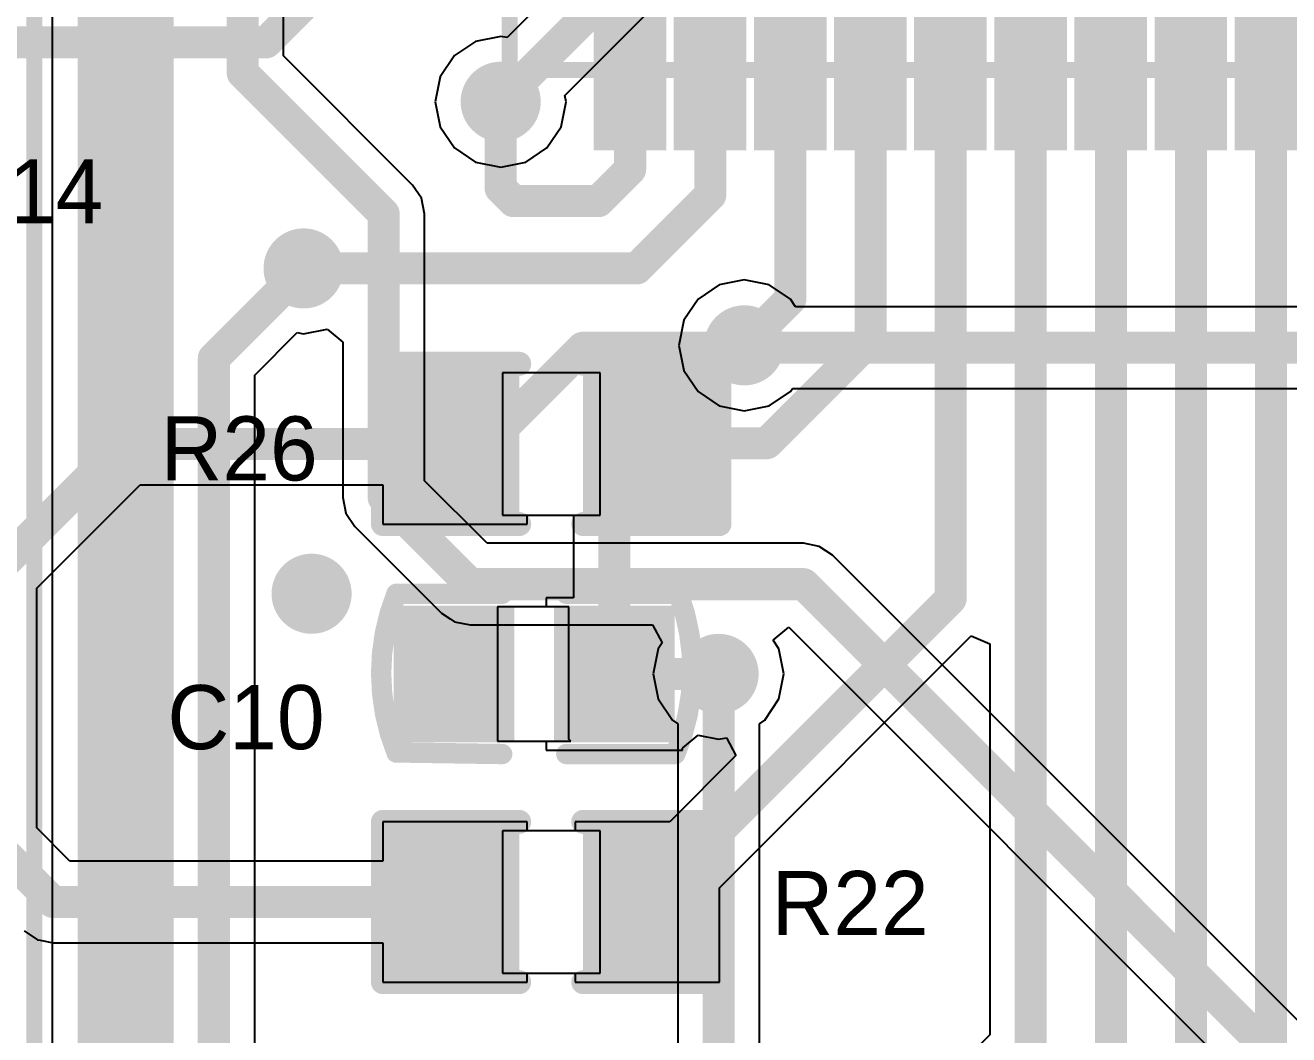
# Model space of a CAD drawing. Extents: x 10.58 to 11.54, y 9.91 to 15.27.
# Drawn here: x 10.8636 to 11.174, y 12.8068 to 13.0547 of the extents above; entities that cross this region are included whole.
import ezdxf

# ---------------------------------------------------------------- set-up
doc = ezdxf.new("R2010")
doc.units = 0
doc.layers.get('0').update_dxf_attribs({"linetype": 'CONTINUOUS'})
for name, color, linetype in [('BOTTOMLAYER', 5, 'CONTINUOUS'), ('MULTILAYER', 9, 'CONTINUOUS'), ('TOPLAYER', 1, 'CONTINUOUS'), ('TOPOVERLAY', 2, 'CONTINUOUS'), ('TOPPASTE', 8, 'CONTINUOUS'), ('TOPSOLDER', 216, 'CONTINUOUS'), ('VIAHOLELAYER', 16, 'CONTINUOUS')]:
    doc.layers.add(name, color=color, linetype=linetype)

# ---------------------------------------------------------------- blocks, each defined once
blk = doc.blocks.new('QFN48_7_7_25')
at = {"layer": 'TOPLAYER'}
for points in [[(0.124016, 0.457677), (0.124016, 0.46752), (0.09252, 0.457677), (0.09252, 0.46752)], [(0.124016, 0.437992), (0.124016, 0.447835), (0.09252, 0.437992), (0.09252, 0.447835)], [(0.124016, 0.418307), (0.124016, 0.42815), (0.09252, 0.418307), (0.09252, 0.42815)], [(0.124016, 0.398622), (0.124016, 0.408465), (0.09252, 0.398622), (0.09252, 0.408465)], [(0.124016, 0.378937), (0.124016, 0.38878), (0.09252, 0.378937), (0.09252, 0.38878)], [(0.124016, 0.359252), (0.124016, 0.369094), (0.09252, 0.359252), (0.09252, 0.369094)], [(0.124016, 0.339567), (0.124016, 0.349409), (0.09252, 0.339567), (0.09252, 0.349409)], [(0.124016, 0.319882), (0.124016, 0.329724), (0.09252, 0.319882), (0.09252, 0.329724)], [(0.124016, 0.300197), (0.124016, 0.310039), (0.09252, 0.300197), (0.09252, 0.310039)]]:
    blk.add_solid(points, dxfattribs=at)
at = {"layer": 'TOPOVERLAY', "const_width": 0.003937}
for points in [[(0.108268, 0.275591), (0.108268, 0.551181)], [(0.108268, 0.275591), (-0.167323, 0.275591)]]:
    blk.add_lwpolyline(points, dxfattribs=at)
at = {"layer": 'TOPOVERLAY', "const_width": 0.001969}
blk.add_lwpolyline([(0.107284, 0.275591, 1), (0.109252, 0.275591, 1)], format="xyb", close=True, dxfattribs=at)
blk.add_lwpolyline([(0.107284, 0.275591, 1), (0.109252, 0.275591, 1)], format="xyb", close=True, dxfattribs=at)
at = {"layer": 'TOPPASTE'}
for points in [[(0.124016, 0.457677), (0.124016, 0.46752), (0.09252, 0.457677), (0.09252, 0.46752)], [(0.124016, 0.437992), (0.124016, 0.447835), (0.09252, 0.437992), (0.09252, 0.447835)], [(0.124016, 0.418307), (0.124016, 0.42815), (0.09252, 0.418307), (0.09252, 0.42815)], [(0.124016, 0.398622), (0.124016, 0.408465), (0.09252, 0.398622), (0.09252, 0.408465)], [(0.124016, 0.378937), (0.124016, 0.38878), (0.09252, 0.378937), (0.09252, 0.38878)], [(0.124016, 0.359252), (0.124016, 0.369094), (0.09252, 0.359252), (0.09252, 0.369094)], [(0.124016, 0.339567), (0.124016, 0.349409), (0.09252, 0.339567), (0.09252, 0.349409)], [(0.124016, 0.319882), (0.124016, 0.329724), (0.09252, 0.319882), (0.09252, 0.329724)], [(0.124016, 0.300197), (0.124016, 0.310039), (0.09252, 0.300197), (0.09252, 0.310039)]]:
    blk.add_solid(points, dxfattribs=at)
at = {"layer": 'TOPSOLDER'}
for points in [[(0.128016, 0.453677), (0.128016, 0.47152), (0.08852, 0.453677), (0.08852, 0.47152)], [(0.128016, 0.433992), (0.128016, 0.451835), (0.08852, 0.433992), (0.08852, 0.451835)], [(0.128016, 0.414307), (0.128016, 0.43215), (0.08852, 0.414307), (0.08852, 0.43215)], [(0.128016, 0.394622), (0.128016, 0.412465), (0.08852, 0.394622), (0.08852, 0.412465)], [(0.128016, 0.374937), (0.128016, 0.39278), (0.08852, 0.374937), (0.08852, 0.39278)], [(0.128016, 0.355252), (0.128016, 0.373094), (0.08852, 0.355252), (0.08852, 0.373094)], [(0.128016, 0.335567), (0.128016, 0.353409), (0.08852, 0.335567), (0.08852, 0.353409)], [(0.128016, 0.315882), (0.128016, 0.333724), (0.08852, 0.315882), (0.08852, 0.333724)], [(0.128016, 0.296197), (0.128016, 0.314039), (0.08852, 0.296197), (0.08852, 0.314039)]]:
    blk.add_solid(points, dxfattribs=at)
blk = doc.blocks.new('R_0402_33')
at = {"layer": 'TOPLAYER'}
for p, q in [((0.017, 0.0175), (-0.007, 0.0175)), ((-0.007, 0.0175), (-0.007, -0.0175)), ((0.017, -0.0175), (0.017, 0.0175)), ((-0.007, -0.0175), (0.017, -0.0175))]:
    blk.add_line(p, q, dxfattribs=at)
for points in [[(-0.006811, -0.01378), (-0.006811, 0.01378), (-0.030433, -0.01378), (-0.030433, 0.01378)], [(0.040433, -0.01378), (0.040433, 0.01378), (0.016811, -0.01378), (0.016811, 0.01378)]]:
    blk.add_solid(points, dxfattribs=at)
at = {"layer": 'TOPOVERLAY', "const_width": 0.005906}
for points in [[(-0.002874, 0.019685), (-0.036339, 0.019685)], [(-0.036339, 0.019685), (-0.036339, -0.019685)], [(0.046339, 0.019685), (0.012874, 0.019685)], [(0.046339, 0.019685), (0.046339, -0.019685)], [(-0.002874, -0.019685), (-0.036339, -0.019685)], [(0.046339, -0.019685), (0.012874, -0.019685)]]:
    blk.add_lwpolyline(points, dxfattribs=at)
at = {"layer": 'TOPOVERLAY', "const_width": 0.002953}
for points in [[(-0.037815, 0.019685, 1), (-0.034862, 0.019685, 1)], [(-0.037815, 0.019685, 1), (-0.034862, 0.019685, 1)], [(-0.00435, 0.019685, 1), (-0.001398, 0.019685, 1)], [(0.011398, 0.019685, 1), (0.01435, 0.019685, 1)], [(0.044862, 0.019685, 1), (0.047815, 0.019685, 1)], [(0.044862, 0.019685, 1), (0.047815, 0.019685, 1)], [(-0.037815, -0.019685, 1), (-0.034862, -0.019685, 1)], [(-0.037815, -0.019685, 1), (-0.034862, -0.019685, 1)], [(-0.00435, -0.019685, 1), (-0.001398, -0.019685, 1)], [(0.011398, -0.019685, 1), (0.01435, -0.019685, 1)], [(0.044862, -0.019685, 1), (0.047815, -0.019685, 1)], [(0.044862, -0.019685, 1), (0.047815, -0.019685, 1)]]:
    blk.add_lwpolyline(points, format="xyb", close=True, dxfattribs=at)
at = {"layer": 'TOPPASTE'}
for points in [[(-0.006811, -0.01378), (-0.006811, 0.01378), (-0.030433, -0.01378), (-0.030433, 0.01378)], [(0.040433, -0.01378), (0.040433, 0.01378), (0.016811, -0.01378), (0.016811, 0.01378)]]:
    blk.add_solid(points, dxfattribs=at)
at = {"layer": 'TOPSOLDER'}
for points in [[(-0.002811, -0.01778), (-0.002811, 0.01778), (-0.034433, -0.01778), (-0.034433, 0.01778)], [(0.044433, -0.01778), (0.044433, 0.01778), (0.012811, -0.01778), (0.012811, 0.01778)]]:
    blk.add_solid(points, dxfattribs=at)
blk = doc.blocks.new('R_0402_37')
at = {"layer": 'TOPLAYER'}
for p, q in [((0.017, 0.0175), (-0.007, 0.0175)), ((-0.007, 0.0175), (-0.007, -0.0175)), ((0.017, -0.0175), (0.017, 0.0175)), ((-0.007, -0.0175), (0.017, -0.0175))]:
    blk.add_line(p, q, dxfattribs=at)
for points in [[(-0.006811, -0.01378), (-0.006811, 0.01378), (-0.030433, -0.01378), (-0.030433, 0.01378)], [(0.040433, -0.01378), (0.040433, 0.01378), (0.016811, -0.01378), (0.016811, 0.01378)]]:
    blk.add_solid(points, dxfattribs=at)
at = {"layer": 'TOPOVERLAY', "const_width": 0.005906}
for points in [[(-0.002874, 0.019685), (-0.036339, 0.019685)], [(-0.036339, 0.019685), (-0.036339, -0.019685)], [(0.046339, 0.019685), (0.012874, 0.019685)], [(0.046339, 0.019685), (0.046339, -0.019685)], [(-0.002874, -0.019685), (-0.036339, -0.019685)], [(0.046339, -0.019685), (0.012874, -0.019685)]]:
    blk.add_lwpolyline(points, dxfattribs=at)
at = {"layer": 'TOPOVERLAY', "const_width": 0.002953}
for points in [[(-0.037815, 0.019685, 1), (-0.034862, 0.019685, 1)], [(-0.037815, 0.019685, 1), (-0.034862, 0.019685, 1)], [(-0.00435, 0.019685, 1), (-0.001398, 0.019685, 1)], [(0.011398, 0.019685, 1), (0.01435, 0.019685, 1)], [(0.044862, 0.019685, 1), (0.047815, 0.019685, 1)], [(0.044862, 0.019685, 1), (0.047815, 0.019685, 1)], [(-0.037815, -0.019685, 1), (-0.034862, -0.019685, 1)], [(-0.037815, -0.019685, 1), (-0.034862, -0.019685, 1)], [(-0.00435, -0.019685, 1), (-0.001398, -0.019685, 1)], [(0.011398, -0.019685, 1), (0.01435, -0.019685, 1)], [(0.044862, -0.019685, 1), (0.047815, -0.019685, 1)], [(0.044862, -0.019685, 1), (0.047815, -0.019685, 1)]]:
    blk.add_lwpolyline(points, format="xyb", close=True, dxfattribs=at)
at = {"layer": 'TOPPASTE'}
for points in [[(-0.006811, -0.01378), (-0.006811, 0.01378), (-0.030433, -0.01378), (-0.030433, 0.01378)], [(0.040433, -0.01378), (0.040433, 0.01378), (0.016811, -0.01378), (0.016811, 0.01378)]]:
    blk.add_solid(points, dxfattribs=at)
at = {"layer": 'TOPSOLDER'}
for points in [[(-0.002811, -0.01778), (-0.002811, 0.01778), (-0.034433, -0.01778), (-0.034433, 0.01778)], [(0.044433, -0.01778), (0.044433, 0.01778), (0.012811, -0.01778), (0.012811, 0.01778)]]:
    blk.add_solid(points, dxfattribs=at)
blk = doc.blocks.new('C_0402_63')
at = {"layer": 'TOPLAYER'}
for p, q in [((0.008518, 0.0165), (-0.008982, 0.0165)), ((-0.008982, 0.0165), (-0.008982, -0.0165)), ((0.008518, -0.016), (0.008518, 0.0165)), ((-0.008982, -0.0165), (0.009018, -0.0165)), ((0.009018, -0.0165), (0.008518, -0.016))]:
    blk.add_line(p, q, dxfattribs=at)
for points in [[(-0.00884, -0.012795), (-0.00884, 0.012795), (-0.030494, -0.012795), (-0.030494, 0.012795)], [(0.03053, -0.012795), (0.03053, 0.012795), (0.008876, -0.012795), (0.008876, 0.012795)]]:
    blk.add_solid(points, dxfattribs=at)
at = {"layer": 'TOPOVERLAY', "const_width": 0.005}
for points in [[(-0.03382, -0.019341, -0.193022), (-0.033854, 0.01965)], [(0.035464, 0.019716, -0.191665), (0.034708, -0.019637)]]:
    blk.add_lwpolyline(points, format="xyb", dxfattribs=at)
at = {"layer": 'TOPOVERLAY', "const_width": 0.0025}
for points in [[(-0.035104, 0.01965, 1), (-0.032604, 0.01965, 1)], [(-0.03509, 0.019685, 1), (-0.03259, 0.019685, 1)], [(-0.009106, 0.019685, 1), (-0.006606, 0.019685, 1)], [(0.006642, 0.019685, 1), (0.009142, 0.019685, 1)], [(0.034214, 0.019716, 1), (0.036714, 0.019716, 1)], [(0.034225, 0.019685, 1), (0.036726, 0.019685, 1)], [(-0.03509, -0.019291, 1), (-0.03259, -0.019291, 1)], [(-0.03507, -0.019341, 1), (-0.03257, -0.019341, 1)], [(-0.009106, -0.019685, 1), (-0.006606, -0.019685, 1)], [(0.006642, -0.019685, 1), (0.009142, -0.019685, 1)], [(0.033438, -0.019685, 1), (0.035938, -0.019685, 1)], [(0.033458, -0.019637, 1), (0.035958, -0.019637, 1)]]:
    blk.add_lwpolyline(points, format="xyb", close=True, dxfattribs=at)
at = {"layer": 'TOPOVERLAY', "const_width": 0.005}
for points in [[(-0.03384, 0.019685), (-0.007856, 0.019685)], [(0.007892, 0.019685), (0.035476, 0.019685)], [(-0.03384, -0.019291), (-0.007856, -0.019685)], [(0.007892, -0.019685), (0.034688, -0.019685)]]:
    blk.add_lwpolyline(points, dxfattribs=at)
at = {"layer": 'TOPPASTE'}
for points in [[(-0.00884, -0.012795), (-0.00884, 0.012795), (-0.030494, -0.012795), (-0.030494, 0.012795)], [(0.03053, -0.012795), (0.03053, 0.012795), (0.008876, -0.012795), (0.008876, 0.012795)]]:
    blk.add_solid(points, dxfattribs=at)
at = {"layer": 'TOPSOLDER'}
for points in [[(-0.00484, -0.016795), (-0.00484, 0.016795), (-0.034494, -0.016795), (-0.034494, 0.016795)], [(0.03453, -0.016795), (0.03453, 0.016795), (0.004876, -0.016795), (0.004876, 0.016795)]]:
    blk.add_solid(points, dxfattribs=at)

msp = doc.modelspace()

# ---------------------------------------------------------------- linework, layer by layer
at = {"layer": 'BOTTOMLAYER'}
for p, q in [((10.870216, 13.195888), (10.870216, 12.188715)), ((10.927055, 13.047202), (10.927055, 13.107189)), ((11.027457, 13.097202), (10.981961, 13.051706)), ((10.996153, 13.037514), (11.044589, 13.08595)), ((10.974261, 13.050793), (10.969052, 13.047313)), ((10.980406, 13.052015), (10.974261, 13.050793)), ((10.981961, 13.051706), (10.980406, 13.052015)), ((10.969052, 13.047313), (10.965572, 13.042103)), ((10.958762, 13.015496), (10.927055, 13.047202)), ((10.965572, 13.042103), (10.96435, 13.035959)), ((10.96435, 13.035959), (10.965572, 13.029814)), ((10.99524, 13.029814), (10.996462, 13.035959)), ((10.996462, 13.035959), (10.996153, 13.037514)), ((10.965572, 13.029814), (10.969052, 13.024605)), ((10.99176, 13.024605), (10.99524, 13.029814)), ((10.969052, 13.024605), (10.974261, 13.021125)), ((10.986551, 13.021125), (10.99176, 13.024605)), ((10.974261, 13.021125), (10.980406, 13.019902)), ((10.980406, 13.019902), (10.986551, 13.021125)), ((10.960937, 13.01224), (10.958762, 13.015496)), ((10.961701, 13.0084), (10.960937, 13.01224)), ((10.961701, 12.942872), (10.961701, 13.0084)), ((11.040248, 12.992177), (11.034103, 12.990955)), ((11.046392, 12.990955), (11.040248, 12.992177)), ((11.034103, 12.990955), (11.028894, 12.987474)), ((11.051602, 12.987474), (11.046392, 12.990955)), ((11.028894, 12.987474), (11.025414, 12.982265)), ((11.052882, 12.985558), (11.051602, 12.987474)), ((11.182204, 12.985558), (11.052882, 12.985558)), ((11.025414, 12.982265), (11.024191, 12.976121)), ((10.919969, 12.96881), (10.930426, 12.979267)), ((10.930426, 12.979267), (10.931981, 12.978957)), ((10.931981, 12.978957), (10.937765, 12.980108)), ((10.937765, 12.980108), (10.941631, 12.976936)), ((10.941631, 12.976936), (10.941631, 12.938715)), ((11.024191, 12.976121), (11.025414, 12.969976)), ((11.025414, 12.969976), (11.028894, 12.964767)), ((10.919969, 12.20184), (10.919969, 12.96881)), ((11.028894, 12.964767), (11.034103, 12.961286)), ((11.046392, 12.961286), (11.051602, 12.964767)), ((11.051602, 12.964767), (11.052083, 12.965487)), ((11.052083, 12.965487), (11.18636, 12.965487)), ((11.034103, 12.961286), (11.040248, 12.960064)), ((11.040248, 12.960064), (11.046392, 12.961286)), ((10.977082, 12.92749), (10.961701, 12.942872)), ((10.941631, 12.938715), (10.94163, 12.938715)), ((10.94163, 12.938715), (10.941631, 12.938715)), ((10.941631, 12.938715), (10.942394, 12.934874)), ((10.942394, 12.934874), (10.94457, 12.931619)), ((10.94457, 12.931619), (10.96583, 12.910359)), ((11.054816, 12.92749), (10.977082, 12.92749)), ((11.058656, 12.926726), (11.054816, 12.92749)), ((11.061912, 12.924551), (11.058656, 12.926726)), ((11.220178, 12.766284), (11.061912, 12.924551)), ((10.96583, 12.910359), (10.968005, 12.908905)), ((10.968005, 12.908905), (10.969085, 12.908183)), ((10.969085, 12.908183), (10.972926, 12.90742)), ((10.972926, 12.90742), (11.017732, 12.90742)), ((11.017732, 12.90742), (11.020089, 12.90301)), ((11.047363, 12.903678), (11.051228, 12.90685)), ((11.051228, 12.90685), (11.203047, 12.755031)), ((11.019115, 12.901552), (11.017893, 12.895408)), ((11.020089, 12.90301), (11.019115, 12.901552)), ((11.048784, 12.901552), (11.047363, 12.903678)), ((11.050006, 12.895408), (11.048784, 12.901552)), ((11.017893, 12.895408), (11.019115, 12.889263)), ((11.048784, 12.889263), (11.050006, 12.895408)), ((11.019115, 12.889263), (11.022596, 12.884054)), ((11.045303, 12.884054), (11.048784, 12.889263)), ((11.022596, 12.884054), (11.023914, 12.883173)), ((11.023914, 12.883173), (11.023914, 12.49462)), ((11.043985, 12.883173), (11.045303, 12.884054)), ((11.043985, 12.498777), (11.043985, 12.883173))]:
    msp.add_line(p, q, dxfattribs=at)
for points, const_width in [([(10.88828, 12.188715), (10.88828, 14.335959)], 0.023622), ([(10.91702, 13.043045), (10.91702, 13.119423)], 0.007874), ([(10.980406, 13.035959), (11.037493, 13.093046)], 0.007874), ([(10.91702, 13.043045), (10.951666, 13.0084)], 0.007874), ([(10.951666, 12.938715), (10.951666, 13.0084)], 0.007874), ([(10.909934, 12.972967), (10.931981, 12.995014)], 0.007874), ([(11.040248, 12.976121), (11.040846, 12.975523)], 0.007874), ([(11.040846, 12.975523), (11.18636, 12.975523)], 0.007874), ([(10.909934, 12.197684), (10.909934, 12.972967)], 0.007874), ([(10.951666, 12.938715), (10.972926, 12.917455)], 0.007874), ([(10.972926, 12.917455), (11.054816, 12.917455)], 0.007874), ([(11.054816, 12.917455), (11.213082, 12.759188)], 0.007874), ([(11.033949, 12.49462), (11.033949, 12.895408)], 0.007874)]:
    msp.add_lwpolyline(points, dxfattribs=dict(at, const_width=const_width))
for points, const_width in [([(10.915052, 13.043045, 1), (10.918989, 13.043045, 1)], 0.003937), ([(10.915052, 13.043045, 1), (10.918989, 13.043045, 1)], 0.003937), ([(10.975485, 13.035959, 1), (10.985327, 13.035959, 1)], 0.009843), ([(10.978438, 13.035959, 1), (10.982375, 13.035959, 1)], 0.003937), ([(10.949697, 13.0084, 1), (10.953634, 13.0084, 1)], 0.003937), ([(10.949697, 13.0084, 1), (10.953634, 13.0084, 1)], 0.003937), ([(10.92706, 12.995014, 1), (10.936902, 12.995014, 1)], 0.009843), ([(10.930012, 12.995014, 1), (10.933949, 12.995014, 1)], 0.003937), ([(11.035327, 12.976121, 1), (11.045169, 12.976121, 1)], 0.009843), ([(11.038279, 12.976121, 1), (11.042216, 12.976121, 1)], 0.003937), ([(11.038877, 12.975523, 1), (11.042814, 12.975523, 1)], 0.003937), ([(11.038877, 12.975523, 1), (11.042814, 12.975523, 1)], 0.003937), ([(10.907965, 12.972967, 1), (10.911902, 12.972967, 1)], 0.003937), ([(10.907965, 12.972967, 1), (10.911902, 12.972967, 1)], 0.003937), ([(10.949697, 12.938715, 1), (10.953634, 12.938715, 1)], 0.003937), ([(10.949697, 12.938715, 1), (10.953634, 12.938715, 1)], 0.003937), ([(10.929028, 12.915093, 1), (10.938871, 12.915093, 1)], 0.009843), ([(10.970957, 12.917455, 1), (10.974894, 12.917455, 1)], 0.003937), ([(10.970957, 12.917455, 1), (10.974894, 12.917455, 1)], 0.003937), ([(11.052847, 12.917455, 1), (11.056784, 12.917455, 1)], 0.003937), ([(11.052847, 12.917455, 1), (11.056784, 12.917455, 1)], 0.003937), ([(11.029028, 12.895408, 1), (11.038871, 12.895408, 1)], 0.009843), ([(11.031981, 12.895408, 1), (11.035918, 12.895408, 1)], 0.003937)]:
    msp.add_lwpolyline(points, format="xyb", close=True, dxfattribs=dict(at, const_width=const_width))
at = {"layer": 'MULTILAYER', "const_width": 0.009843}
for points in [[(10.975485, 13.035959, 1), (10.985327, 13.035959, 1)], [(10.92706, 12.995014, 1), (10.936902, 12.995014, 1)], [(11.035327, 12.976121, 1), (11.045169, 12.976121, 1)], [(10.929028, 12.915093, 1), (10.938871, 12.915093, 1)], [(11.029028, 12.895408, 1), (11.038871, 12.895408, 1)]]:
    msp.add_lwpolyline(points, format="xyb", close=True, dxfattribs=at)
at = {"layer": 'TOPLAYER'}
for p, q in [((10.866426, 12.916448), (10.891843, 12.941865)), ((10.891843, 12.941865), (10.951487, 12.941865)), ((10.951487, 12.941865), (10.951487, 12.932216)), ((10.98692, 12.932216), (10.98692, 12.934401)), ((10.98692, 12.934401), (10.998302, 12.934401)), ((10.998302, 12.934401), (10.998302, 12.914101)), ((10.951487, 12.932216), (10.98692, 12.932216)), ((10.866426, 12.85756), (10.866426, 12.916448)), ((10.998302, 12.914101), (10.991606, 12.914101)), ((10.991606, 12.914101), (10.991606, 12.911901)), ((10.991606, 12.911901), (10.979653, 12.911901)), ((10.979653, 12.911901), (10.979653, 12.878901)), ((11.034164, 12.84289), (11.095994, 12.90472)), ((11.095994, 12.90472), (11.100613, 12.902807)), ((11.100613, 12.902807), (11.100613, 12.806774)), ((11.02507, 12.877177), (11.028935, 12.880349)), ((11.028935, 12.880349), (11.033949, 12.879351)), ((11.033949, 12.879351), (11.035853, 12.87973)), ((11.035853, 12.87973), (11.03821, 12.87532)), ((10.979653, 12.878901), (10.991606, 12.878901)), ((10.991606, 12.878901), (10.991606, 12.8767)), ((10.991606, 12.8767), (11.02507, 12.8767)), ((11.02507, 12.8767), (11.02507, 12.877177)), ((11.03821, 12.87532), (11.021941, 12.859051)), ((10.98692, 12.859051), (10.951487, 12.859051)), ((10.951487, 12.859051), (10.951487, 12.849401)), ((10.98692, 12.856866), (10.98692, 12.859051)), ((11.021941, 12.859051), (10.998731, 12.859051)), ((10.998731, 12.859051), (10.998731, 12.856866)), ((10.874584, 12.849401), (10.866426, 12.85756)), ((10.998731, 12.856866), (10.98692, 12.856866)), ((10.951487, 12.849401), (10.874584, 12.849401)), ((11.034164, 12.819681), (11.034164, 12.84289)), ((10.863331, 12.83227), (10.866587, 12.830095)), ((10.866587, 12.830095), (10.867224, 12.829968)), ((10.867224, 12.829968), (10.870427, 12.829331)), ((10.870427, 12.829331), (10.951487, 12.829331)), ((10.951487, 12.829331), (10.951487, 12.819681)), ((10.98692, 12.819681), (10.98692, 12.821866)), ((10.98692, 12.821866), (10.998731, 12.821866)), ((10.998731, 12.821866), (10.998731, 12.819681)), ((10.951487, 12.819681), (10.98692, 12.819681)), ((10.998731, 12.819681), (11.034164, 12.819681)), ((11.100613, 12.806774), (10.993783, 12.699943))]:
    msp.add_line(p, q, dxfattribs=at)
at = {"layer": 'TOPLAYER', "const_width": 0.007874}
for points in [[(10.922728, 13.050526), (10.94544, 13.073238)], [(10.854926, 13.050526), (10.922728, 13.050526)], [(11.012223, 13.019351), (11.012223, 13.04371)], [(11.031908, 13.013052), (11.031908, 13.04371)], [(11.051593, 12.987461), (11.051593, 13.04371)], [(11.071279, 12.97755), (11.071279, 13.04371)], [(11.090964, 12.913882), (11.090964, 13.04371)], [(11.110649, 12.802618), (11.110649, 13.04371)], [(11.130334, 12.802815), (11.130334, 13.04371)], [(11.150019, 12.802024), (11.150019, 13.04371)], [(11.169704, 12.802222), (11.169704, 13.04371)], [(10.980406, 13.014699), (10.980406, 13.035959)], [(11.004422, 13.011549), (11.012223, 13.019351)], [(10.980406, 13.014699), (10.983556, 13.011549)], [(11.013871, 12.995014), (11.031908, 13.013052)], [(10.983556, 13.011549), (11.004422, 13.011549)], [(10.931981, 12.995014), (11.013871, 12.995014)], [(11.039655, 12.975523), (11.051593, 12.987461)], [(10.976938, 12.951901), (11.00056, 12.975523)], [(11.00056, 12.975523), (11.039655, 12.975523)], [(11.045795, 12.952066), (11.071279, 12.97755)], [(10.85639, 12.920605), (10.887686, 12.951901)], [(10.887686, 12.951901), (10.969204, 12.951901)], [(10.969204, 12.951901), (10.976938, 12.951901)], [(11.008338, 12.943791), (11.016613, 12.952066)], [(11.016613, 12.952066), (11.045795, 12.952066)], [(11.008338, 12.895401), (11.008338, 12.943791)], [(11.016448, 12.839366), (11.090964, 12.913882)], [(11.008345, 12.895408), (11.033949, 12.895408)], [(10.85639, 12.853403), (10.870427, 12.839366)], [(10.870427, 12.839366), (10.969204, 12.839366)]]:
    msp.add_lwpolyline(points, dxfattribs=at)
at = {"layer": 'TOPLAYER'}
for points, const_width in [([(10.920759, 13.050526, 1), (10.924696, 13.050526, 1)], 0.003937), ([(10.920759, 13.050526, 1), (10.924696, 13.050526, 1)], 0.003937), ([(11.010255, 13.04371, 1), (11.014192, 13.04371, 1)], 0.003937), ([(11.02994, 13.04371, 1), (11.033877, 13.04371, 1)], 0.003937), ([(11.049625, 13.04371, 1), (11.053562, 13.04371, 1)], 0.003937), ([(11.06931, 13.04371, 1), (11.073247, 13.04371, 1)], 0.003937), ([(11.088995, 13.04371, 1), (11.092932, 13.04371, 1)], 0.003937), ([(11.10868, 13.04371, 1), (11.112617, 13.04371, 1)], 0.003937), ([(11.128365, 13.04371, 1), (11.132302, 13.04371, 1)], 0.003937), ([(11.14805, 13.04371, 1), (11.151987, 13.04371, 1)], 0.003937), ([(11.167735, 13.04371, 1), (11.171672, 13.04371, 1)], 0.003937), ([(10.975485, 13.035959, 1), (10.985327, 13.035959, 1)], 0.009843), ([(10.978438, 13.035959, 1), (10.982375, 13.035959, 1)], 0.003937), ([(11.010255, 13.019351, 1), (11.014192, 13.019351, 1)], 0.003937), ([(11.010255, 13.019351, 1), (11.014192, 13.019351, 1)], 0.003937), ([(10.978438, 13.014699, 1), (10.982375, 13.014699, 1)], 0.003937), ([(10.978438, 13.014699, 1), (10.982375, 13.014699, 1)], 0.003937), ([(11.02994, 13.013052, 1), (11.033877, 13.013052, 1)], 0.003937), ([(11.02994, 13.013052, 1), (11.033877, 13.013052, 1)], 0.003937), ([(10.981587, 13.011549, 1), (10.985524, 13.011549, 1)], 0.003937), ([(10.981587, 13.011549, 1), (10.985524, 13.011549, 1)], 0.003937), ([(11.002453, 13.011549, 1), (11.00639, 13.011549, 1)], 0.003937), ([(11.002453, 13.011549, 1), (11.00639, 13.011549, 1)], 0.003937), ([(10.92706, 12.995014, 1), (10.936902, 12.995014, 1)], 0.009843), ([(10.930012, 12.995014, 1), (10.933949, 12.995014, 1)], 0.003937), ([(11.011902, 12.995014, 1), (11.015839, 12.995014, 1)], 0.003937), ([(11.011902, 12.995014, 1), (11.015839, 12.995014, 1)], 0.003937), ([(11.049625, 12.987461, 1), (11.053562, 12.987461, 1)], 0.003937), ([(11.049625, 12.987461, 1), (11.053562, 12.987461, 1)], 0.003937), ([(11.035327, 12.976121, 1), (11.045169, 12.976121, 1)], 0.009843), ([(10.998591, 12.975523, 1), (11.002528, 12.975523, 1)], 0.003937), ([(10.998591, 12.975523, 1), (11.002528, 12.975523, 1)], 0.003937), ([(11.037686, 12.975523, 1), (11.041623, 12.975523, 1)], 0.003937), ([(11.037686, 12.975523, 1), (11.041623, 12.975523, 1)], 0.003937), ([(11.06931, 12.97755, 1), (11.073247, 12.97755, 1)], 0.003937), ([(11.06931, 12.97755, 1), (11.073247, 12.97755, 1)], 0.003937), ([(10.885718, 12.951901, 1), (10.889655, 12.951901, 1)], 0.003937), ([(10.885718, 12.951901, 1), (10.889655, 12.951901, 1)], 0.003937), ([(10.967235, 12.951901, 1), (10.971172, 12.951901, 1)], 0.003937), ([(10.967235, 12.951901, 1), (10.971172, 12.951901, 1)], 0.003937), ([(10.974969, 12.951901, 1), (10.978906, 12.951901, 1)], 0.003937), ([(10.974969, 12.951901, 1), (10.978906, 12.951901, 1)], 0.003937), ([(11.014645, 12.952066, 1), (11.018582, 12.952066, 1)], 0.003937), ([(11.014645, 12.952066, 1), (11.018582, 12.952066, 1)], 0.003937), ([(11.043826, 12.952066, 1), (11.047764, 12.952066, 1)], 0.003937), ([(11.043826, 12.952066, 1), (11.047764, 12.952066, 1)], 0.003937), ([(11.006369, 12.943791, 1), (11.010306, 12.943791, 1)], 0.003937), ([(11.006369, 12.943791, 1), (11.010306, 12.943791, 1)], 0.003937), ([(10.929028, 12.915093, 1), (10.938871, 12.915093, 1)], 0.009843), ([(11.088995, 12.913882, 1), (11.092932, 12.913882, 1)], 0.003937), ([(11.088995, 12.913882, 1), (11.092932, 12.913882, 1)], 0.003937), ([(11.029028, 12.895408, 1), (11.038871, 12.895408, 1)], 0.009843), ([(11.006369, 12.895401, 1), (11.010306, 12.895401, 1)], 0.003937), ([(11.006376, 12.895408, 1), (11.010313, 12.895408, 1)], 0.003937), ([(11.031981, 12.895408, 1), (11.035918, 12.895408, 1)], 0.003937), ([(10.868459, 12.839366, 1), (10.872396, 12.839366, 1)], 0.003937), ([(10.868459, 12.839366, 1), (10.872396, 12.839366, 1)], 0.003937), ([(10.967235, 12.839366, 1), (10.971172, 12.839366, 1)], 0.003937), ([(11.014479, 12.839366, 1), (11.018416, 12.839366, 1)], 0.003937)]:
    msp.add_lwpolyline(points, format="xyb", close=True, dxfattribs=dict(at, const_width=const_width))
at = {"layer": 'TOPOVERLAY', "const_width": 0.003937}
msp.add_lwpolyline([(10.865839, 12.306825), (10.865839, 13.448557)], dxfattribs=at)
at = {"layer": 'VIAHOLELAYER', "const_width": 0.005906}
for points in [[(10.977453, 13.035959, 1), (10.983359, 13.035959, 1)], [(10.929028, 12.995014, 1), (10.934933, 12.995014, 1)], [(11.037295, 12.976121, 1), (11.043201, 12.976121, 1)], [(10.930997, 12.915093, 1), (10.936902, 12.915093, 1)], [(11.030997, 12.895408, 1), (11.036902, 12.895408, 1)]]:
    msp.add_lwpolyline(points, format="xyb", close=True, dxfattribs=at)

# ---------------------------------------------------------------- block references
for name, p, rotation in [('QFN48_7_7_25', (10.707059, 13.152001), 270), ('R_0402_33', (10.997826, 12.951901), 180), ('C_0402_63', (10.988635, 12.895401), 360), ('R_0402_37', (10.997826, 12.839366), 180)]:
    msp.add_blockref(name, p, dxfattribs=dict(rotation=rotation))

# ---------------------------------------------------------------- texts
at = {"layer": 'TOPOVERLAY'}
for s, p in [('C14', (10.844142, 13.006084)), ('R26', (10.896821, 12.94292)), ('C10', (10.898516, 12.876904)), ('R22', (11.046942, 12.831235))]:
    msp.add_text(s, height=0.015748, rotation=360, dxfattribs=at).set_placement(p)

doc.saveas('drawing.dxf')
